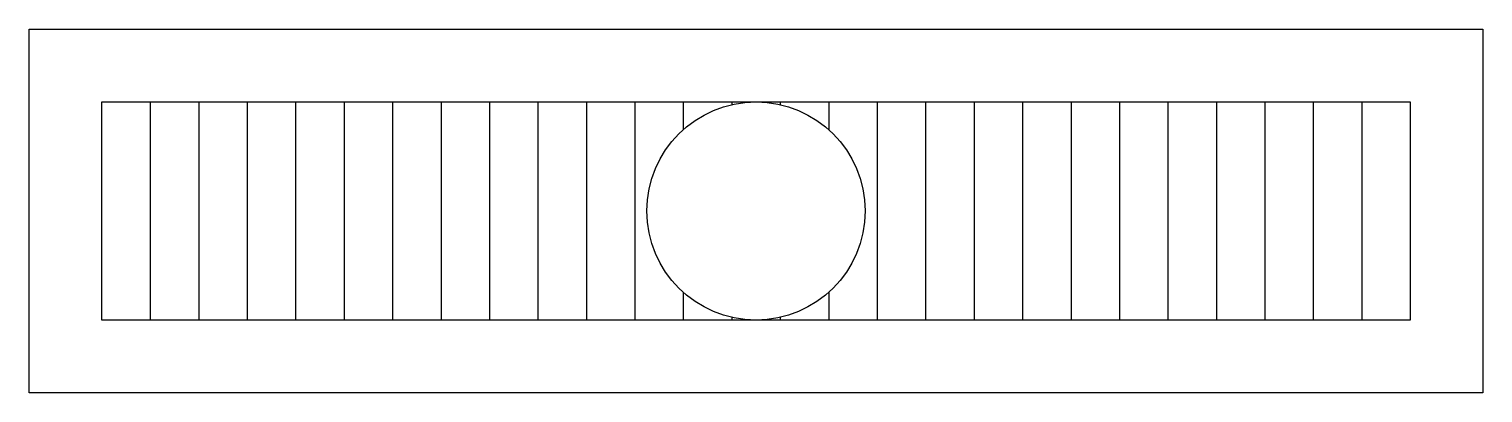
# Model space of a CAD drawing. Header units: millimetres. Extents: x -2986.024 to -2985.424, y 3745.941 to 3746.091.
import ezdxf

# ---------------------------------------------------------------- set-up
doc = ezdxf.new("R2010")
doc.units = ezdxf.units.MM
doc.header["$LTSCALE"] = 10

msp = doc.modelspace()

# ---------------------------------------------------------------- linework, layer by layer
at = {"color": 1}
for p, q in [((-2985.97423, 3746.06054), (-2985.97423, 3745.97054)), ((-2985.95423, 3746.06054), (-2985.95423, 3745.97054)), ((-2985.93423, 3746.06054), (-2985.93423, 3745.97054)), ((-2985.91423, 3746.06054), (-2985.91423, 3745.97054)), ((-2985.89423, 3746.06054), (-2985.89423, 3745.97054)), ((-2985.87423, 3746.06054), (-2985.87423, 3745.97054)), ((-2985.85423, 3746.06054), (-2985.85423, 3745.97054)), ((-2985.83423, 3746.06054), (-2985.83423, 3745.97054)), ((-2985.81423, 3746.06054), (-2985.81423, 3745.97054)), ((-2985.79423, 3746.06054), (-2985.79423, 3745.97054)), ((-2985.77423, 3746.06054), (-2985.77423, 3745.97054)), ((-2985.75423, 3746.06054), (-2985.75423, 3746.04908)), ((-2985.73423, 3746.06054), (-2985.73423, 3746.05941)), ((-2985.71423, 3746.06054), (-2985.71423, 3746.05941)), ((-2985.69423, 3746.06054), (-2985.69423, 3746.04908)), ((-2985.67423, 3746.06054), (-2985.67423, 3745.97054)), ((-2985.65423, 3746.06054), (-2985.65423, 3745.97054)), ((-2985.63423, 3746.06054), (-2985.63423, 3745.97054)), ((-2985.61423, 3746.06054), (-2985.61423, 3745.97054)), ((-2985.59423, 3746.06054), (-2985.59423, 3745.97054)), ((-2985.57423, 3746.06054), (-2985.57423, 3745.97054)), ((-2985.55423, 3746.06054), (-2985.55423, 3745.97054)), ((-2985.53423, 3746.06054), (-2985.53423, 3745.97054)), ((-2985.51423, 3746.06054), (-2985.51423, 3745.97054)), ((-2985.49423, 3746.06054), (-2985.49423, 3745.97054)), ((-2985.47423, 3746.06054), (-2985.47423, 3745.97054)), ((-2985.75423, 3745.982), (-2985.75423, 3745.97054)), ((-2985.69423, 3745.982), (-2985.69423, 3745.97054)), ((-2985.73423, 3745.97166), (-2985.73423, 3745.97054)), ((-2985.71423, 3745.97166), (-2985.71423, 3745.97054))]:
    msp.add_line(p, q, dxfattribs=at)
msp.add_lwpolyline([(-2986.02423, 3745.94054), (-2986.02423, 3746.09054), (-2985.42423, 3746.09054), (-2985.42423, 3745.94054)], close=True)
at = {"color": 2}
msp.add_lwpolyline([(-2985.99423, 3745.97054), (-2985.99423, 3746.06054), (-2985.45423, 3746.06054), (-2985.45423, 3745.97054)], close=True, dxfattribs=at)
at = {"color": 3}
msp.add_circle((-2985.72423, 3746.01554), 0.045, dxfattribs=at)

doc.saveas('drawing.dxf')
